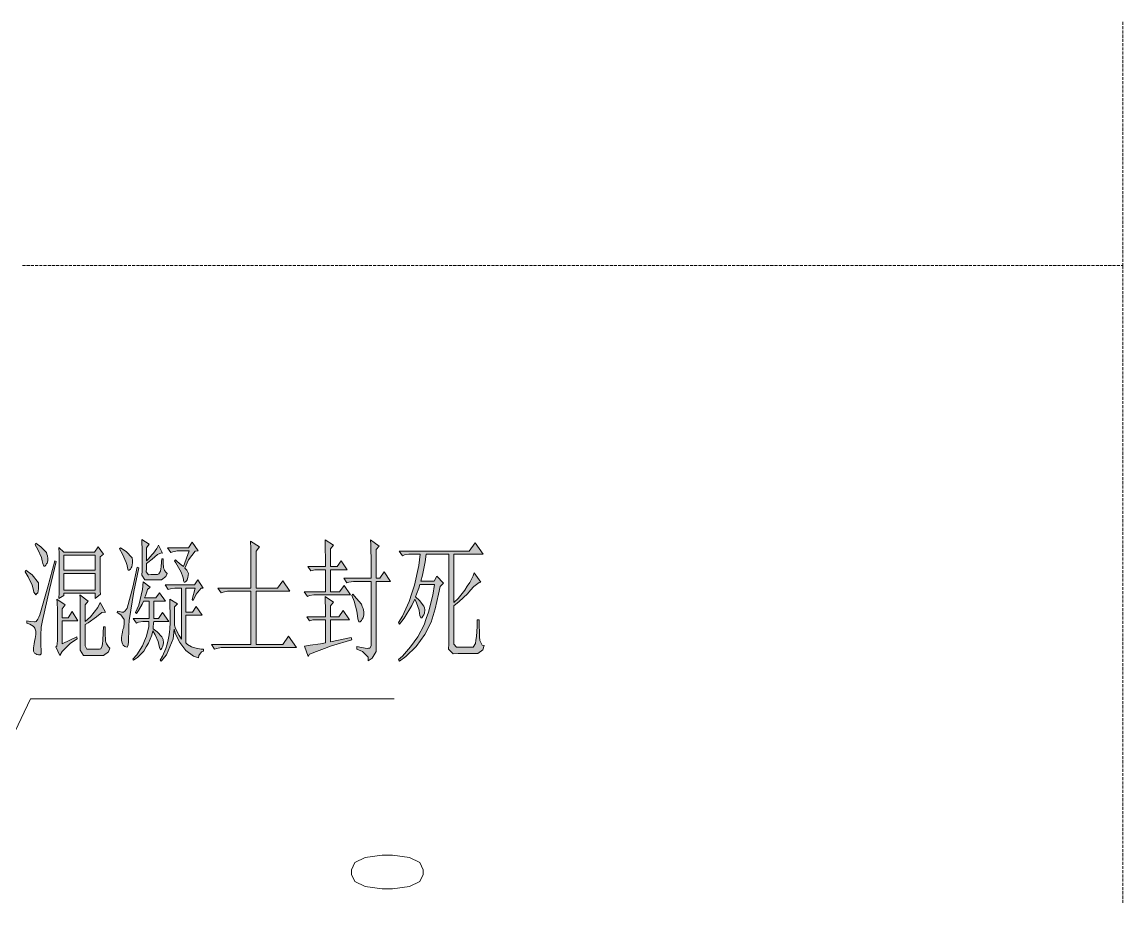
# Model space of a CAD drawing. Header units: millimetres. Extents: x -4415 to 173792, y -78716 to 47289.
# Drawn here: x 22054 to 32086, y -42468 to -34445 of the extents above; entities that cross this region are included whole.
import ezdxf

# ---------------------------------------------------------------- set-up
doc = ezdxf.new("R2010")
doc.units = ezdxf.units.MM

msp = doc.modelspace()

# ---------------------------------------------------------------- hatches: boundary and pattern name
h = msp.add_hatch(color=0)
h.dxf.hatch_style = 2
h.paths.add_polyline_path([(22180, -39191), (22226, -39225), (22276, -39275), (22281, -39291), (22285, -39308), (22289, -39332), (22289, -39339), (22289, -39351), (22284, -39373), (22277, -39381), (22272, -39391), (22262, -39401), (22259, -39401), (22254, -39401), (22244, -39377), (22239, -39353), (22231, -39322), (22198, -39248), (22173, -39206)])
h = msp.add_hatch(color=0)
h.dxf.hatch_style = 2
h.paths.add_polyline_path([(23148, -39444), (23148, -39301), (23148, -39250), (23146, -39179), (23145, -39158), (23214, -39201), (23188, -39234), (23188, -39353), (23199, -39341), (23224, -39314), (23237, -39299), (23251, -39283), (23281, -39239), (23297, -39211), (23334, -39281), (23324, -39279), (23289, -39295), (23264, -39315), (23239, -39336), (23200, -39367), (23188, -39377), (23188, -39424), (23185, -39452), (23206, -39479), (23227, -39477), (23287, -39477), (23300, -39471), (23316, -39447), (23319, -39426), (23322, -39406), (23325, -39360), (23327, -39334), (23340, -39334), (23340, -39369), (23344, -39417), (23348, -39429), (23351, -39440), (23366, -39460), (23378, -39467), (23364, -39495), (23324, -39524), (23297, -39524), (23204, -39524), (23174, -39524), (23146, -39483)])
h = msp.add_hatch(color=0)
h.dxf.hatch_style = 2
h.paths.add_polyline_path([(23537, -39420), (23555, -39436), (23571, -39469), (23569, -39487), (23565, -39503), (23558, -39526), (23552, -39534), (23546, -39540), (23539, -39548), (23532, -39548), (23525, -39534), (23524, -39520), (23518, -39498), (23503, -39455), (23491, -39434), (23481, -39412), (23457, -39372), (23444, -39353), (23451, -39344), (23469, -39358), (23505, -39389), (23524, -39405), (23576, -39262), (23490, -39262), (23469, -39262), (23429, -39270), (23411, -39277), (23381, -39234), (23570, -39234), (23603, -39182), (23660, -39262), (23633, -39265), (23572, -39344)])
h = msp.add_hatch(color=0)
h.dxf.hatch_style = 2
h.paths.add_polyline_path([(24139, -39392), (24139, -39349), (24138, -39240), (24136, -39173), (24219, -39226), (24189, -39263), (24189, -39600), (24382, -39600), (24429, -39534), (24495, -39629), (24189, -39629), (24189, -40113), (24429, -40113), (24482, -40038), (24555, -40142), (23890, -40142), (23868, -40142), (23828, -40150), (23809, -40156), (23780, -40113), (24139, -40113), (24139, -39629), (23950, -39629), (23927, -39629), (23888, -39637), (23869, -39643), (23839, -39600), (24139, -39600)])
h = msp.add_hatch(color=0)
h.dxf.hatch_style = 2
h.paths.add_polyline_path([(24818, -39405), (24818, -39346), (24816, -39225), (24815, -39162), (24891, -39211), (24864, -39244), (24864, -39405), (24925, -39405), (24961, -39352), (25018, -39434), (24864, -39434), (24864, -39634), (24947, -39634), (24988, -39577), (25047, -39661), (24735, -39661), (24713, -39661), (24673, -39669), (24655, -39677), (24625, -39634), (24818, -39634), (24818, -39434), (24722, -39434), (24685, -39442), (24658, -39405)])
h = msp.add_hatch(color=0)
h.dxf.hatch_style = 2
h.paths.add_polyline_path([(25104, -40133), (25146, -40142), (25199, -40151), (25210, -40149), (25222, -40148), (25234, -40125), (25234, -40104), (25234, -39539), (25094, -39539), (25073, -39539), (25033, -39546), (25014, -39553), (24985, -39510), (25234, -39510), (25234, -39381), (25233, -39208), (25230, -39162), (25307, -39220), (25280, -39248), (25280, -39510), (25313, -39510), (25354, -39453), (25413, -39539), (25280, -39539), (25280, -40137), (25280, -40178), (25243, -40240), (25207, -40262), (25207, -40230), (25155, -40178), (25104, -40156)])
h = msp.add_hatch(color=0)
h.dxf.hatch_style = 2
h.paths.add_polyline_path([(25490, -39263), (26129, -39263), (26182, -39187), (26256, -39291), (25989, -39291), (25989, -39733), (26027, -39694), (26088, -39619), (26111, -39584), (26133, -39550), (26165, -39489), (26175, -39463), (26235, -39548), (26219, -39551), (26172, -39586), (26142, -39620), (26112, -39653), (26036, -39724), (25989, -39762), (25989, -40080), (25989, -40111), (26014, -40140), (26039, -40138), (26148, -40138), (26165, -40138), (26186, -40106), (26190, -40074), (26194, -40042), (26200, -39950), (26202, -39890), (26219, -39890), (26219, -39933), (26221, -40010), (26223, -40045), (26226, -40079), (26247, -40119), (26265, -40123), (26254, -40162), (26207, -40197), (26172, -40195), (26029, -40195), (25984, -40199), (25941, -40156), (25942, -40109), (25942, -39291), (25736, -39291), (25726, -39360), (25702, -39483), (25687, -39538), (25809, -39538), (25833, -39491), (25893, -39557), (25863, -39586), (25849, -39657), (25818, -39789), (25799, -39849), (25781, -39911), (25723, -40024), (25685, -40078), (25646, -40132), (25550, -40225), (25493, -40266), (25484, -40252), (25521, -40219), (25594, -40137), (25628, -40090), (25662, -40043), (25717, -39936), (25738, -39878), (25759, -39820), (25796, -39665), (25812, -39567), (25679, -39567), (25670, -39600), (25649, -39657), (25639, -39681), (25675, -39714), (25715, -39765), (25720, -39781), (25724, -39798), (25722, -39828), (25715, -39843), (25707, -39857), (25696, -39871), (25693, -39871), (25688, -39871), (25679, -39851), (25676, -39833), (25672, -39802), (25649, -39736), (25633, -39700), (25606, -39759), (25536, -39873), (25493, -39928), (25484, -39914), (25520, -39855), (25582, -39722), (25606, -39648), (25631, -39575), (25670, -39396), (25682, -39291), (25600, -39291), (25578, -39291), (25539, -39299), (25520, -39306)])
h = msp.add_hatch(color=0)
h.paths.add_polyline_path([(22389, -39696), (22391, -39641), (22392, -39525), (22392, -39465), (22392, -39404), (22391, -39287), (22389, -39230), (22435, -39272), (22715, -39272), (22749, -39225), (22795, -39291), (22765, -39315), (22765, -39458), (22767, -39629), (22768, -39657), (22722, -39696), (22722, -39648), (22435, -39648), (22435, -39667)])
h.paths.add_polyline_path([(22435, -39467), (22435, -39620), (22722, -39620), (22722, -39467)])
h.paths.add_polyline_path([(22435, -39301), (22435, -39438), (22722, -39438), (22722, -39301)])
h = msp.add_hatch(color=0)
h.dxf.hatch_style = 2
h.paths.add_polyline_path([(22941, -39244), (22951, -39234), (23004, -39268), (23059, -39324), (23060, -39348), (23060, -39372), (23055, -39406), (23048, -39417), (23041, -39427), (23031, -39438), (23028, -39438), (23022, -39438), (23015, -39417), (23012, -39395), (23004, -39367), (22970, -39291)])
h = msp.add_hatch(color=0)
h.dxf.hatch_style = 2
h.paths.add_polyline_path([(22365, -39358), (22305, -39612), (22240, -39897), (22234, -39926), (22228, -39956), (22224, -40029), (22225, -40070), (22225, -40113), (22228, -40174), (22229, -40190), (22229, -40199), (22220, -40209), (22213, -40209), (22205, -40209), (22189, -40204), (22180, -40199), (22169, -40194), (22159, -40174), (22159, -40156), (22159, -40145), (22165, -40109), (22169, -40086), (22174, -40061), (22180, -40023), (22180, -40009), (22180, -39992), (22172, -39966), (22165, -39957), (22157, -39947), (22125, -39929), (22099, -39919), (22099, -39900), (22129, -39904), (22167, -39908), (22174, -39907), (22182, -39905), (22199, -39885), (22208, -39864), (22217, -39844), (22289, -39588), (22352, -39353)])
h = msp.add_hatch(color=0)
h.dxf.hatch_style = 2
h.paths.add_polyline_path([(22925, -39810), (22941, -39814), (22964, -39819), (22971, -39819), (22978, -39819), (22993, -39807), (23003, -39795), (23012, -39783), (23063, -39591), (23104, -39410), (23118, -39415), (23074, -39631), (23030, -39897), (23028, -39945), (23027, -39993), (23024, -40066), (23024, -40090), (23022, -40116), (23012, -40138), (23001, -40135), (22991, -40132), (22976, -40119), (22971, -40109), (22966, -40099), (22961, -40078), (22961, -40066), (22961, -40054), (22963, -40030), (22966, -40016), (22969, -40003), (22974, -39978), (22978, -39966), (22982, -39955), (22985, -39923), (22985, -39904), (22985, -39886), (22953, -39845), (22921, -39824)])
h = msp.add_hatch(color=0)
h.dxf.hatch_style = 2
h.paths.add_polyline_path([(22089, -39438), (22147, -39481), (22205, -39552), (22205, -39579), (22205, -39607), (22197, -39643), (22187, -39653), (22179, -39663), (22162, -39639), (22156, -39606), (22147, -39575), (22111, -39498), (22083, -39453)])
h = msp.add_hatch(color=0)
h.dxf.hatch_style = 2
h.paths.add_polyline_path([(23314, -40256), (23334, -40221), (23364, -40152), (23373, -40119), (23384, -40086), (23396, -40025), (23399, -40000), (23401, -39974), (23403, -39912), (23403, -39876), (23403, -39841), (23402, -39753), (23400, -39700), (23470, -39743), (23444, -39771), (23444, -39937), (23454, -39969), (23485, -40033), (23506, -40066), (23506, -39600), (23467, -39600), (23445, -39600), (23406, -39608), (23387, -39614), (23357, -39571), (23627, -39571), (23657, -39524), (23706, -39600), (23687, -39600), (23640, -39657), (23614, -39714), (23603, -39704), (23633, -39600), (23547, -39600), (23547, -39819), (23606, -39819), (23640, -39767), (23696, -39847), (23547, -39847), (23547, -40099), (23562, -40113), (23598, -40135), (23618, -40142), (23640, -40149), (23685, -40156), (23709, -40156), (23709, -40176), (23690, -40182), (23666, -40213), (23663, -40237), (23618, -40221), (23546, -40168), (23518, -40133), (23491, -40097), (23452, -40019), (23440, -39976), (23432, -40064), (23372, -40209), (23321, -40266)])
h = msp.add_hatch(color=0)
h.dxf.hatch_style = 2
h.paths.add_polyline_path([(23334, -39824), (23391, -39904), (23254, -39904), (23252, -39921), (23249, -39955), (23248, -39971), (23284, -40000), (23327, -40043), (23334, -40057), (23340, -40070), (23344, -40099), (23340, -40113), (23337, -40128), (23328, -40149), (23322, -40156), (23316, -40164), (23306, -40142), (23300, -40113), (23294, -40088), (23266, -40025), (23245, -39990), (23236, -40029), (23206, -40102), (23184, -40137), (23163, -40174), (23106, -40233), (23071, -40256), (23064, -40247), (23100, -40209), (23152, -40126), (23170, -40082), (23189, -40038), (23209, -39949), (23211, -39904), (23178, -39904), (23155, -39904), (23116, -39912), (23097, -39919), (23067, -39876), (23214, -39876), (23214, -39719), (23161, -39719), (23148, -39747), (23116, -39804), (23097, -39833), (23088, -39824), (23118, -39755), (23152, -39614), (23158, -39543), (23221, -39591), (23197, -39614), (23191, -39634), (23178, -39671), (23170, -39690), (23273, -39690), (23307, -39643), (23360, -39719), (23254, -39719), (23254, -39876), (23297, -39876)])
h = msp.add_hatch(color=0)
h.dxf.hatch_style = 2
h.paths.add_polyline_path([(22376, -40047), (22376, -39847), (22376, -39802), (22374, -39729), (22372, -39700), (22446, -39753), (22419, -39790), (22419, -39872), (22476, -39872), (22512, -39814), (22562, -39900), (22419, -39900), (22419, -40109), (22552, -40043), (22555, -40062), (22497, -40102), (22419, -40178), (22399, -40213), (22362, -40137), (22371, -40128), (22377, -40082)])
h = msp.add_hatch(color=0)
h.dxf.hatch_style = 2
h.paths.add_polyline_path([(22585, -39796), (22585, -39755), (22583, -39688), (22582, -39663), (22658, -39719), (22628, -39753), (22628, -39904), (22679, -39862), (22746, -39776), (22765, -39733), (22815, -39819), (22782, -39824), (22734, -39862), (22656, -39916), (22628, -39933), (22628, -40099), (22628, -40127), (22646, -40156), (22662, -40156), (22761, -40156), (22771, -40154), (22784, -40127), (22786, -40104), (22789, -40080), (22794, -40004), (22795, -39952), (22812, -39952), (22812, -40009), (22815, -40080), (22819, -40094), (22824, -40109), (22842, -40135), (22855, -40147), (22842, -40182), (22797, -40215), (22765, -40213), (22646, -40213), (22615, -40213), (22585, -40166), (22585, -40119)])
h = msp.add_hatch(color=0)
h.dxf.hatch_style = 2
h.paths.add_polyline_path([(24864, -40090), (25054, -40052), (25058, -40072), (24873, -40126), (24674, -40201), (24662, -40223), (24628, -40128), (24680, -40121), (24774, -40107), (24818, -40099), (24818, -39890), (24704, -39890), (24674, -39900), (24649, -39862), (24818, -39862), (24818, -39796), (24816, -39702), (24815, -39677), (24891, -39729), (24864, -39762), (24864, -39862), (24941, -39862), (24980, -39805), (25037, -39890), (24864, -39890)])
h = msp.add_hatch(color=0)
h.dxf.hatch_style = 2
h.paths.add_polyline_path([(25058, -39667), (25067, -39657), (25103, -39694), (25146, -39747), (25154, -39767), (25162, -39786), (25170, -39817), (25170, -39829), (25170, -39843), (25162, -39870), (25154, -39884), (25146, -39897), (25134, -39909), (25131, -39909), (25124, -39909), (25113, -39880), (25110, -39853), (25106, -39812), (25079, -39719)])

# ---------------------------------------------------------------- linework, layer by layer
at = {"color": 0, "lineweight": 0}
for points in [[(32086, -34445), (32086, -34472)], [(32086, -34483), (32086, -34511)], [(32086, -34522), (32086, -34549)], [(32086, -34560), (32086, -34588)], [(32086, -34599), (32086, -34627)], [(32086, -34638), (32086, -34665)], [(32086, -34676), (32086, -34703)], [(32086, -34715), (32086, -34742)], [(32086, -34752), (32086, -34780)], [(32086, -34791), (32086, -34819)], [(32086, -34830), (32086, -34858)], [(32086, -34868), (32086, -34896)], [(32086, -34907), (32086, -34935)], [(32086, -34946), (32086, -34972)], [(32086, -34984), (32086, -35011)], [(32086, -35023), (32086, -35050)], [(32086, -35060), (32086, -35088)], [(32086, -35099), (32086, -35127)], [(32086, -35138), (32086, -35166)], [(32086, -35176), (32086, -35204)], [(32086, -35215), (32086, -35243)], [(32086, -35254), (32086, -35281)], [(32086, -35292), (32086, -35319)], [(32086, -35330), (32086, -35358)], [(32086, -35369), (32086, -35396)], [(32086, -35407), (32086, -35435)], [(32086, -35446), (32086, -35474)], [(32086, -35485), (32086, -35512)], [(32086, -35523), (32086, -35550)], [(32086, -35562), (32086, -35589)], [(32086, -35600), (32086, -35627)], [(32086, -35638), (32086, -35666)], [(32086, -35677), (32086, -35705)], [(32086, -35715), (32086, -35743)], [(32086, -35754), (32086, -35782)], [(32086, -35793), (32086, -35819)], [(32086, -35831), (32086, -35858)], [(32086, -35870), (32086, -35897)], [(32086, -35907), (32086, -35935)], [(32086, -35946), (32086, -35974)], [(32086, -35985), (32086, -36013)], [(32086, -36023), (32086, -36051)], [(32086, -36062), (32086, -36090)], [(32086, -36101), (32086, -36128)], [(32086, -36139), (32086, -36166)], [(32086, -36178), (32086, -36205)], [(32086, -36216), (32086, -36243)], [(32086, -36254), (32086, -36282)], [(32086, -36293), (32086, -36321)], [(32086, -36331), (32086, -36359)], [(32086, -36370), (32086, -36397)], [(32086, -36409), (32086, -36436)], [(32086, -36447), (32086, -36474)], [(32086, -36485), (32086, -36513)], [(32086, -36524), (32086, -36552)], [(32086, -36562), (32086, -36590)], [(32086, -36601), (32086, -36629)], [(22085, -36664), (22057, -36664)], [(22057, -36664), (22085, -36664)], [(22124, -36664), (22096, -36664)], [(22096, -36664), (22124, -36664)], [(22161, -36664), (22135, -36664)], [(22135, -36664), (22161, -36664)], [(22200, -36664), (22173, -36664)], [(22173, -36664), (22200, -36664)], [(22239, -36664), (22212, -36664)], [(22212, -36664), (22239, -36664)], [(22277, -36664), (22249, -36664)], [(22249, -36664), (22277, -36664)], [(22316, -36664), (22288, -36664)], [(22288, -36664), (22316, -36664)], [(22355, -36664), (22327, -36664)], [(22327, -36664), (22355, -36664)], [(22393, -36664), (22365, -36664)], [(22365, -36664), (22393, -36664)], [(22431, -36664), (22404, -36664)], [(22404, -36664), (22431, -36664)], [(22469, -36664), (22443, -36664)], [(22443, -36664), (22469, -36664)], [(22508, -36664), (22481, -36664)], [(22481, -36664), (22508, -36664)], [(22547, -36664), (22519, -36664)], [(22519, -36664), (22547, -36664)], [(22585, -36664), (22557, -36664)], [(22557, -36664), (22585, -36664)], [(22624, -36664), (22596, -36664)], [(22596, -36664), (22624, -36664)], [(22663, -36664), (22635, -36664)], [(22635, -36664), (22663, -36664)], [(22701, -36664), (22673, -36664)], [(22673, -36664), (22701, -36664)], [(22739, -36664), (22712, -36664)], [(22712, -36664), (22739, -36664)], [(22778, -36664), (22751, -36664)], [(22751, -36664), (22778, -36664)], [(22816, -36664), (22788, -36664)], [(22788, -36664), (22816, -36664)], [(22855, -36664), (22827, -36664)], [(22827, -36664), (22855, -36664)], [(22893, -36664), (22866, -36664)], [(22866, -36664), (22893, -36664)], [(22932, -36664), (22904, -36664)], [(22904, -36664), (22932, -36664)], [(22971, -36664), (22943, -36664)], [(22943, -36664), (22971, -36664)], [(23008, -36664), (22982, -36664)], [(22982, -36664), (23008, -36664)], [(23047, -36664), (23020, -36664)], [(23020, -36664), (23047, -36664)], [(23086, -36664), (23059, -36664)], [(23059, -36664), (23086, -36664)], [(23124, -36664), (23096, -36664)], [(23096, -36664), (23124, -36664)], [(23163, -36664), (23135, -36664)], [(23135, -36664), (23163, -36664)], [(23202, -36664), (23174, -36664)], [(23174, -36664), (23202, -36664)], [(23240, -36664), (23212, -36664)], [(23212, -36664), (23240, -36664)], [(23279, -36664), (23251, -36664)], [(23251, -36664), (23279, -36664)], [(23316, -36664), (23290, -36664)], [(23290, -36664), (23316, -36664)], [(23355, -36664), (23328, -36664)], [(23328, -36664), (23355, -36664)], [(23394, -36664), (23366, -36664)], [(23366, -36664), (23394, -36664)], [(23432, -36664), (23404, -36664)], [(23404, -36664), (23432, -36664)], [(23471, -36664), (23443, -36664)], [(23443, -36664), (23471, -36664)], [(23510, -36664), (23482, -36664)], [(23482, -36664), (23510, -36664)], [(23548, -36664), (23520, -36664)], [(23520, -36664), (23548, -36664)], [(23586, -36664), (23559, -36664)], [(23559, -36664), (23586, -36664)], [(23625, -36664), (23598, -36664)], [(23598, -36664), (23625, -36664)], [(23663, -36664), (23636, -36664)], [(23636, -36664), (23663, -36664)], [(23702, -36664), (23674, -36664)], [(23674, -36664), (23702, -36664)], [(23740, -36664), (23713, -36664)], [(23713, -36664), (23740, -36664)], [(23779, -36664), (23751, -36664)], [(23751, -36664), (23779, -36664)], [(23818, -36664), (23790, -36664)], [(23790, -36664), (23818, -36664)], [(23855, -36664), (23828, -36664)], [(23828, -36664), (23855, -36664)], [(23894, -36664), (23867, -36664)], [(23867, -36664), (23894, -36664)], [(23933, -36664), (23906, -36664)], [(23906, -36664), (23933, -36664)], [(23971, -36664), (23943, -36664)], [(23943, -36664), (23971, -36664)], [(24010, -36664), (23982, -36664)], [(23982, -36664), (24010, -36664)], [(24049, -36664), (24021, -36664)], [(24021, -36664), (24049, -36664)], [(24087, -36664), (24059, -36664)], [(24059, -36664), (24087, -36664)], [(24126, -36664), (24098, -36664)], [(24098, -36664), (24126, -36664)], [(24163, -36664), (24137, -36664)], [(24137, -36664), (24163, -36664)], [(24202, -36664), (24175, -36664)], [(24175, -36664), (24202, -36664)], [(24241, -36664), (24214, -36664)], [(24214, -36664), (24241, -36664)], [(24279, -36664), (24251, -36664)], [(24251, -36664), (24279, -36664)], [(24318, -36664), (24290, -36664)], [(24290, -36664), (24318, -36664)], [(24357, -36664), (24329, -36664)], [(24329, -36664), (24357, -36664)], [(24395, -36664), (24367, -36664)], [(24367, -36664), (24395, -36664)], [(24433, -36664), (24406, -36664)], [(24406, -36664), (24433, -36664)], [(24472, -36664), (24445, -36664)], [(24445, -36664), (24472, -36664)], [(24510, -36664), (24483, -36664)], [(24483, -36664), (24510, -36664)], [(24549, -36664), (24521, -36664)], [(24521, -36664), (24549, -36664)], [(24587, -36664), (24560, -36664)], [(24560, -36664), (24587, -36664)], [(24626, -36664), (24598, -36664)], [(24598, -36664), (24626, -36664)], [(24665, -36664), (24637, -36664)], [(24637, -36664), (24665, -36664)], [(24703, -36664), (24675, -36664)], [(24675, -36664), (24703, -36664)], [(24741, -36664), (24714, -36664)], [(24714, -36664), (24741, -36664)], [(24780, -36664), (24753, -36664)], [(24753, -36664), (24780, -36664)], [(24818, -36664), (24791, -36664)], [(24791, -36664), (24818, -36664)], [(24857, -36664), (24829, -36664)], [(24829, -36664), (24857, -36664)], [(24896, -36664), (24868, -36664)], [(24868, -36664), (24896, -36664)], [(24934, -36664), (24906, -36664)], [(24906, -36664), (24934, -36664)], [(24973, -36664), (24945, -36664)], [(24945, -36664), (24973, -36664)], [(25010, -36664), (24984, -36664)], [(24984, -36664), (25010, -36664)], [(25049, -36664), (25022, -36664)], [(25022, -36664), (25049, -36664)], [(25088, -36664), (25061, -36664)], [(25061, -36664), (25088, -36664)], [(25126, -36664), (25098, -36664)], [(25098, -36664), (25126, -36664)], [(25165, -36664), (25137, -36664)], [(25137, -36664), (25165, -36664)], [(25204, -36664), (25176, -36664)], [(25176, -36664), (25204, -36664)], [(25242, -36664), (25214, -36664)], [(25214, -36664), (25242, -36664)], [(25281, -36664), (25253, -36664)], [(25253, -36664), (25281, -36664)], [(25319, -36664), (25292, -36664)], [(25292, -36664), (25319, -36664)], [(25357, -36664), (25330, -36664)], [(25330, -36664), (25357, -36664)], [(25396, -36664), (25368, -36664)], [(25368, -36664), (25396, -36664)], [(25434, -36664), (25407, -36664)], [(25407, -36664), (25434, -36664)], [(25473, -36664), (25445, -36664)], [(25445, -36664), (25473, -36664)], [(25512, -36664), (25484, -36664)], [(25484, -36664), (25512, -36664)], [(25550, -36664), (25522, -36664)], [(25522, -36664), (25550, -36664)], [(25588, -36664), (25561, -36664)], [(25561, -36664), (25588, -36664)], [(25627, -36664), (25600, -36664)], [(25600, -36664), (25627, -36664)], [(25665, -36664), (25638, -36664)], [(25638, -36664), (25665, -36664)], [(25704, -36664), (25676, -36664)], [(25676, -36664), (25704, -36664)], [(25743, -36664), (25715, -36664)], [(25715, -36664), (25743, -36664)], [(25781, -36664), (25753, -36664)], [(25753, -36664), (25781, -36664)], [(25820, -36664), (25792, -36664)], [(25792, -36664), (25820, -36664)], [(25857, -36664), (25831, -36664)], [(25831, -36664), (25857, -36664)], [(25896, -36664), (25869, -36664)], [(25869, -36664), (25896, -36664)], [(25935, -36664), (25908, -36664)], [(25908, -36664), (25935, -36664)], [(25973, -36664), (25945, -36664)], [(25945, -36664), (25973, -36664)], [(26012, -36664), (25984, -36664)], [(25984, -36664), (26012, -36664)], [(26051, -36664), (26023, -36664)], [(26023, -36664), (26051, -36664)], [(26089, -36664), (26061, -36664)], [(26061, -36664), (26089, -36664)], [(26128, -36664), (26100, -36664)], [(26100, -36664), (26128, -36664)], [(26165, -36664), (26139, -36664)], [(26139, -36664), (26165, -36664)], [(26204, -36664), (26177, -36664)], [(26177, -36664), (26204, -36664)], [(26243, -36664), (26216, -36664)], [(26216, -36664), (26243, -36664)], [(26281, -36664), (26254, -36664)], [(26254, -36664), (26281, -36664)], [(26320, -36664), (26292, -36664)], [(26292, -36664), (26320, -36664)], [(26359, -36664), (26331, -36664)], [(26331, -36664), (26359, -36664)], [(26397, -36664), (26369, -36664)], [(26369, -36664), (26397, -36664)], [(26435, -36664), (26408, -36664)], [(26408, -36664), (26435, -36664)], [(26474, -36664), (26447, -36664)], [(26447, -36664), (26474, -36664)], [(26512, -36664), (26485, -36664)], [(26485, -36664), (26512, -36664)], [(26551, -36664), (26523, -36664)], [(26523, -36664), (26551, -36664)], [(26590, -36664), (26562, -36664)], [(26562, -36664), (26590, -36664)], [(26628, -36664), (26600, -36664)], [(26600, -36664), (26628, -36664)], [(26667, -36664), (26639, -36664)], [(26639, -36664), (26667, -36664)], [(26705, -36664), (26678, -36664)], [(26678, -36664), (26705, -36664)], [(26743, -36664), (26716, -36664)], [(26716, -36664), (26743, -36664)], [(26782, -36664), (26755, -36664)], [(26755, -36664), (26782, -36664)], [(26820, -36664), (26793, -36664)], [(26793, -36664), (26820, -36664)], [(26859, -36664), (26831, -36664)], [(26831, -36664), (26859, -36664)], [(26898, -36664), (26870, -36664)], [(26870, -36664), (26898, -36664)], [(26936, -36664), (26908, -36664)], [(26908, -36664), (26936, -36664)], [(26975, -36664), (26947, -36664)], [(26947, -36664), (26975, -36664)], [(27012, -36664), (26986, -36664)], [(26986, -36664), (27012, -36664)], [(27051, -36664), (27024, -36664)], [(27024, -36664), (27051, -36664)], [(27090, -36664), (27063, -36664)], [(27063, -36664), (27090, -36664)], [(27128, -36664), (27101, -36664)], [(27101, -36664), (27128, -36664)], [(27167, -36664), (27139, -36664)], [(27139, -36664), (27167, -36664)], [(27206, -36664), (27178, -36664)], [(27178, -36664), (27206, -36664)], [(27244, -36664), (27216, -36664)], [(27216, -36664), (27244, -36664)], [(27283, -36664), (27255, -36664)], [(27255, -36664), (27283, -36664)], [(27321, -36664), (27294, -36664)], [(27294, -36664), (27321, -36664)], [(27359, -36664), (27332, -36664)], [(27332, -36664), (27359, -36664)], [(27398, -36664), (27370, -36664)], [(27370, -36664), (27398, -36664)], [(27437, -36664), (27409, -36664)], [(27409, -36664), (27437, -36664)], [(27475, -36664), (27447, -36664)], [(27447, -36664), (27475, -36664)], [(27514, -36664), (27486, -36664)], [(27486, -36664), (27514, -36664)], [(27552, -36664), (27525, -36664)], [(27525, -36664), (27552, -36664)], [(27590, -36664), (27563, -36664)], [(27563, -36664), (27590, -36664)], [(27629, -36664), (27602, -36664)], [(27602, -36664), (27629, -36664)], [(27667, -36664), (27640, -36664)], [(27640, -36664), (27667, -36664)], [(27706, -36664), (27678, -36664)], [(27678, -36664), (27706, -36664)], [(27745, -36664), (27717, -36664)], [(27717, -36664), (27745, -36664)], [(27783, -36664), (27755, -36664)], [(27755, -36664), (27783, -36664)], [(27822, -36664), (27794, -36664)], [(27794, -36664), (27822, -36664)], [(27859, -36664), (27833, -36664)], [(27833, -36664), (27859, -36664)], [(27898, -36664), (27871, -36664)], [(27871, -36664), (27898, -36664)], [(27937, -36664), (27910, -36664)], [(27910, -36664), (27937, -36664)], [(27975, -36664), (27948, -36664)], [(27948, -36664), (27975, -36664)], [(28014, -36664), (27986, -36664)], [(27986, -36664), (28014, -36664)], [(28053, -36664), (28025, -36664)], [(28025, -36664), (28053, -36664)], [(28091, -36664), (28063, -36664)], [(28063, -36664), (28091, -36664)], [(28130, -36664), (28102, -36664)], [(28102, -36664), (28130, -36664)], [(28168, -36664), (28141, -36664)], [(28141, -36664), (28168, -36664)], [(28206, -36664), (28179, -36664)], [(28179, -36664), (28206, -36664)], [(28245, -36664), (28218, -36664)], [(28218, -36664), (28245, -36664)], [(28284, -36664), (28256, -36664)], [(28256, -36664), (28284, -36664)], [(28322, -36664), (28294, -36664)], [(28294, -36664), (28322, -36664)], [(28361, -36664), (28333, -36664)], [(28333, -36664), (28361, -36664)], [(28399, -36664), (28372, -36664)], [(28372, -36664), (28399, -36664)], [(28437, -36664), (28410, -36664)], [(28410, -36664), (28437, -36664)], [(28476, -36664), (28449, -36664)], [(28449, -36664), (28476, -36664)], [(28514, -36664), (28487, -36664)], [(28487, -36664), (28514, -36664)], [(28553, -36664), (28525, -36664)], [(28525, -36664), (28553, -36664)], [(28592, -36664), (28564, -36664)], [(28564, -36664), (28592, -36664)], [(28630, -36664), (28602, -36664)], [(28602, -36664), (28630, -36664)], [(28669, -36664), (28641, -36664)], [(28641, -36664), (28669, -36664)], [(28708, -36664), (28680, -36664)], [(28680, -36664), (28708, -36664)], [(28745, -36664), (28718, -36664)], [(28718, -36664), (28745, -36664)], [(28784, -36664), (28757, -36664)], [(28757, -36664), (28784, -36664)], [(28822, -36664), (28796, -36664)], [(28796, -36664), (28822, -36664)], [(28861, -36664), (28833, -36664)], [(28833, -36664), (28861, -36664)], [(28900, -36664), (28872, -36664)], [(28872, -36664), (28900, -36664)], [(28938, -36664), (28910, -36664)], [(28910, -36664), (28938, -36664)], [(28977, -36664), (28949, -36664)], [(28949, -36664), (28977, -36664)], [(29015, -36664), (28988, -36664)], [(28988, -36664), (29015, -36664)], [(29053, -36664), (29026, -36664)], [(29026, -36664), (29053, -36664)], [(29092, -36664), (29065, -36664)], [(29065, -36664), (29092, -36664)], [(29130, -36664), (29103, -36664)], [(29103, -36664), (29130, -36664)], [(29169, -36664), (29141, -36664)], [(29141, -36664), (29169, -36664)], [(29208, -36664), (29180, -36664)], [(29180, -36664), (29208, -36664)], [(29246, -36664), (29219, -36664)], [(29219, -36664), (29246, -36664)], [(29285, -36664), (29257, -36664)], [(29257, -36664), (29285, -36664)], [(29323, -36664), (29296, -36664)], [(29296, -36664), (29323, -36664)], [(29361, -36664), (29334, -36664)], [(29334, -36664), (29361, -36664)], [(29400, -36664), (29373, -36664)], [(29373, -36664), (29400, -36664)], [(29439, -36664), (29411, -36664)], [(29411, -36664), (29439, -36664)], [(29477, -36664), (29449, -36664)], [(29449, -36664), (29477, -36664)], [(29516, -36664), (29488, -36664)], [(29488, -36664), (29516, -36664)], [(29555, -36664), (29527, -36664)], [(29527, -36664), (29555, -36664)], [(29592, -36664), (29565, -36664)], [(29565, -36664), (29592, -36664)], [(29631, -36664), (29604, -36664)], [(29604, -36664), (29631, -36664)], [(29669, -36664), (29643, -36664)], [(29643, -36664), (29669, -36664)], [(29708, -36664), (29680, -36664)], [(29680, -36664), (29708, -36664)], [(29747, -36664), (29719, -36664)], [(29719, -36664), (29747, -36664)], [(29785, -36664), (29757, -36664)], [(29757, -36664), (29785, -36664)], [(29824, -36664), (29796, -36664)], [(29796, -36664), (29824, -36664)], [(29863, -36664), (29835, -36664)], [(29835, -36664), (29863, -36664)], [(29900, -36664), (29873, -36664)], [(29873, -36664), (29900, -36664)], [(29939, -36664), (29912, -36664)], [(29912, -36664), (29939, -36664)], [(29977, -36664), (29950, -36664)], [(29950, -36664), (29977, -36664)], [(30016, -36664), (29988, -36664)], [(29988, -36664), (30016, -36664)], [(30055, -36664), (30027, -36664)], [(30027, -36664), (30055, -36664)], [(30093, -36664), (30066, -36664)], [(30066, -36664), (30093, -36664)], [(30132, -36664), (30104, -36664)], [(30104, -36664), (30132, -36664)], [(30170, -36664), (30143, -36664)], [(30143, -36664), (30170, -36664)], [(30208, -36664), (30181, -36664)], [(30181, -36664), (30208, -36664)], [(30247, -36664), (30220, -36664)], [(30220, -36664), (30247, -36664)], [(30286, -36664), (30258, -36664)], [(30258, -36664), (30286, -36664)], [(30324, -36664), (30296, -36664)], [(30296, -36664), (30324, -36664)], [(30363, -36664), (30335, -36664)], [(30335, -36664), (30363, -36664)], [(30402, -36664), (30374, -36664)], [(30374, -36664), (30402, -36664)], [(30439, -36664), (30412, -36664)], [(30412, -36664), (30439, -36664)], [(30478, -36664), (30451, -36664)], [(30451, -36664), (30478, -36664)], [(30516, -36664), (30490, -36664)], [(30490, -36664), (30516, -36664)], [(30555, -36664), (30527, -36664)], [(30527, -36664), (30555, -36664)], [(30594, -36664), (30566, -36664)], [(30566, -36664), (30594, -36664)], [(30632, -36664), (30604, -36664)], [(30604, -36664), (30632, -36664)], [(30671, -36664), (30643, -36664)], [(30643, -36664), (30671, -36664)], [(30710, -36664), (30682, -36664)], [(30682, -36664), (30710, -36664)], [(30747, -36664), (30720, -36664)], [(30720, -36664), (30747, -36664)], [(30786, -36664), (30759, -36664)], [(30759, -36664), (30786, -36664)], [(30824, -36664), (30798, -36664)], [(30798, -36664), (30824, -36664)], [(30863, -36664), (30835, -36664)], [(30835, -36664), (30863, -36664)], [(30902, -36664), (30874, -36664)], [(30874, -36664), (30902, -36664)], [(30940, -36664), (30912, -36664)], [(30912, -36664), (30940, -36664)], [(30979, -36664), (30951, -36664)], [(30951, -36664), (30979, -36664)], [(31017, -36664), (30990, -36664)], [(30990, -36664), (31017, -36664)], [(31055, -36664), (31028, -36664)], [(31028, -36664), (31055, -36664)], [(31094, -36664), (31067, -36664)], [(31067, -36664), (31094, -36664)], [(31133, -36664), (31105, -36664)], [(31105, -36664), (31133, -36664)], [(31171, -36664), (31143, -36664)], [(31143, -36664), (31171, -36664)], [(31210, -36664), (31182, -36664)], [(31182, -36664), (31210, -36664)], [(31249, -36664), (31221, -36664)], [(31221, -36664), (31249, -36664)], [(31287, -36664), (31259, -36664)], [(31259, -36664), (31287, -36664)], [(31325, -36664), (31298, -36664)], [(31298, -36664), (31325, -36664)], [(31363, -36664), (31337, -36664)], [(31337, -36664), (31363, -36664)], [(31402, -36664), (31375, -36664)], [(31375, -36664), (31402, -36664)], [(31441, -36664), (31413, -36664)], [(31413, -36664), (31441, -36664)], [(31479, -36664), (31451, -36664)], [(31451, -36664), (31479, -36664)], [(31518, -36664), (31490, -36664)], [(31490, -36664), (31518, -36664)], [(31557, -36664), (31529, -36664)], [(31529, -36664), (31557, -36664)], [(31594, -36664), (31567, -36664)], [(31567, -36664), (31594, -36664)], [(31633, -36664), (31606, -36664)], [(31606, -36664), (31633, -36664)], [(31671, -36664), (31645, -36664)], [(31645, -36664), (31671, -36664)], [(31710, -36664), (31682, -36664)], [(31682, -36664), (31710, -36664)], [(31749, -36664), (31721, -36664)], [(31721, -36664), (31749, -36664)], [(31787, -36664), (31759, -36664)], [(31759, -36664), (31787, -36664)], [(31826, -36664), (31798, -36664)], [(31798, -36664), (31826, -36664)], [(31865, -36664), (31837, -36664)], [(31837, -36664), (31865, -36664)], [(31902, -36664), (31875, -36664)], [(31875, -36664), (31902, -36664)], [(31941, -36664), (31914, -36664)], [(31914, -36664), (31941, -36664)], [(31980, -36664), (31952, -36664)], [(31952, -36664), (31980, -36664)], [(32018, -36664), (31990, -36664)], [(31990, -36664), (32018, -36664)], [(32057, -36664), (32029, -36664)], [(32029, -36664), (32057, -36664)], [(32086, -36640), (32086, -36664), (32068, -36664)], [(32068, -36664), (32086, -36664), (32086, -36692)], [(32086, -36703), (32086, -36730)], [(32086, -36742), (32086, -36768)], [(32086, -36780), (32086, -36807)], [(32086, -36818), (32086, -36846)], [(32086, -36856), (32086, -36884)], [(32086, -36895), (32086, -36923)], [(32086, -36934), (32086, -36962)], [(32086, -36972), (32086, -37000)], [(32086, -37011), (32086, -37038)], [(32086, -37050), (32086, -37077)], [(32086, -37087), (32086, -37115)], [(32086, -37126), (32086, -37154)], [(32086, -37165), (32086, -37192)], [(32086, -37203), (32086, -37231)], [(32086, -37242), (32086, -37270)], [(32086, -37280), (32086, -37307)], [(32086, -37319), (32086, -37346)], [(32086, -37358), (32086, -37385)], [(32086, -37395), (32086, -37423)], [(32086, -37434), (32086, -37462)], [(32086, -37473), (32086, -37501)], [(32086, -37511), (32086, -37539)], [(32086, -37550), (32086, -37577)], [(32086, -37589), (32086, -37615)], [(32086, -37627), (32086, -37654)], [(32086, -37665), (32086, -37693)], [(32086, -37703), (32086, -37731)], [(32086, -37742), (32086, -37770)], [(32086, -37781), (32086, -37809)], [(32086, -37819), (32086, -37847)], [(32086, -37858), (32086, -37885)], [(32086, -37897), (32086, -37923)], [(32086, -37935), (32086, -37962)], [(32086, -37973), (32086, -38001)], [(32086, -38012), (32086, -38039)], [(32086, -38050), (32086, -38078)], [(32086, -38089), (32086, -38117)], [(32086, -38127), (32086, -38154)], [(32086, -38166), (32086, -38193)], [(32086, -38205), (32086, -38232)], [(32086, -38242), (32086, -38270)], [(32086, -38281), (32086, -38309)], [(32086, -38320), (32086, -38348)], [(32086, -38358), (32086, -38386)], [(32086, -38397), (32086, -38425)], [(32086, -38436), (32086, -38462)], [(32086, -38474), (32086, -38501)], [(32086, -38513), (32086, -38540)], [(32086, -38550), (32086, -38578)], [(32086, -38589), (32086, -38617)], [(32086, -38628), (32086, -38656)], [(32086, -38666), (32086, -38694)], [(32086, -38705), (32086, -38732)], [(32086, -38744), (32086, -38770)], [(32086, -38782), (32086, -38809)], [(32086, -38820), (32086, -38848)], [(32086, -38859), (32086, -38886)], [(32086, -38897), (32086, -38925)], [(32086, -38936), (32086, -38964)], [(32086, -38974), (32086, -39002)], [(32086, -39013), (32086, -39040)], [(32086, -39052), (32086, -39079)], [(32086, -39089), (32086, -39117)], [(32086, -39128), (32086, -39156)], [(32086, -39167), (32086, -39195)], [(32086, -39205), (32086, -39233)], [(32086, -39244), (32086, -39272)], [(32086, -39283), (32086, -39309)], [(32086, -39321), (32086, -39348)], [(32086, -39360), (32086, -39387)], [(32086, -39397), (32086, -39425)], [(32086, -39436), (32086, -39464)], [(32086, -39475), (32086, -39503)], [(32086, -39513), (32086, -39541)], [(32086, -39552), (32086, -39579)], [(32086, -39591), (32086, -39617)], [(32086, -39629), (32086, -39656)], [(32086, -39667), (32086, -39695)], [(32086, -39705), (32086, -39733)], [(32086, -39744), (32086, -39772)], [(32086, -39783), (32086, -39811)], [(32086, -39821), (32086, -39849)], [(32086, -39860), (32086, -39887)], [(32086, -39899), (32086, -39926)], [(32086, -39937), (32086, -39964)], [(32086, -39975), (32086, -40003)], [(32086, -40014), (32086, -40042)], [(32086, -40052), (32086, -40080)], [(32086, -40091), (32086, -40119)], [(32086, -40130), (32086, -40156)], [(32086, -40168), (32086, -40195)], [(32086, -40207), (32086, -40234)], [(32086, -40244), (32086, -40272)], [(32086, -40283), (32086, -40311)], [(32086, -40322), (32086, -40350)], [(32086, -40360), (32086, -40388)], [(32086, -40399), (32086, -40427)], [(32086, -40438), (32086, -40464)], [(32086, -40476), (32086, -40503)], [(32086, -40515), (32086, -40542)], [(20795, -43418), (22130, -40608)], [(22130, -40608), (25446, -40608)], [(22478, -40608), (25446, -40608)], [(32086, -40552), (32086, -40580)], [(32086, -40591), (32086, -40619)], [(32086, -40630), (32086, -40658)], [(32086, -40668), (32086, -40696)], [(32086, -40707), (32086, -40734)], [(32086, -40746), (32086, -40773)], [(32086, -40784), (32086, -40811)], [(32086, -40822), (32086, -40850)], [(32086, -40861), (32086, -40888)], [(32086, -40899), (32086, -40927)], [(32086, -40938), (32086, -40966)], [(32086, -40977), (32086, -41004)], [(32086, -41015), (32086, -41042)], [(32086, -41054), (32086, -41081)], [(32086, -41091), (32086, -41119)], [(32086, -41130), (32086, -41158)], [(32086, -41169), (32086, -41197)], [(32086, -41207), (32086, -41235)], [(32086, -41246), (32086, -41274)], [(32086, -41285), (32086, -41311)], [(32086, -41323), (32086, -41350)], [(32086, -41362), (32086, -41389)], [(32086, -41399), (32086, -41427)], [(32086, -41438), (32086, -41466)], [(32086, -41477), (32086, -41505)], [(32086, -41515), (32086, -41543)], [(32086, -41554), (32086, -41582)], [(32086, -41593), (32086, -41620)], [(32086, -41631), (32086, -41658)], [(32086, -41669), (32086, -41697)], [(32086, -41708), (32086, -41735)], [(32086, -41746), (32086, -41774)], [(32086, -41785), (32086, -41813)], [(32086, -41824), (32086, -41851)], [(32086, -41862), (32086, -41889)], [(32086, -41901), (32086, -41928)], [(32086, -41939), (32086, -41966)], [(32086, -41977), (32086, -42005)], [(32086, -42016), (32086, -42044)], [(32086, -42054), (32086, -42082)], [(32086, -42093), (32086, -42121)], [(32086, -42132), (32086, -42158)], [(32086, -42170), (32086, -42197)], [(32086, -42209), (32086, -42236)], [(32086, -42246), (32086, -42274)], [(32086, -42285), (32086, -42313)], [(32086, -42324), (32086, -42352)], [(32086, -42362), (32086, -42390)], [(32086, -42401), (32086, -42429)], [(32086, -42440), (32086, -42467)]]:
    msp.add_lwpolyline(points, dxfattribs=at)
for points in [[(22180, -39191), (22226, -39225), (22276, -39275), (22281, -39291), (22285, -39308), (22289, -39332), (22289, -39339), (22289, -39351), (22284, -39373), (22277, -39381), (22272, -39391), (22262, -39401), (22259, -39401), (22254, -39401), (22244, -39377), (22239, -39353), (22231, -39322), (22198, -39248), (22173, -39206)], [(23148, -39444), (23148, -39301), (23148, -39250), (23146, -39179), (23145, -39158), (23214, -39201), (23188, -39234), (23188, -39353), (23199, -39341), (23224, -39314), (23237, -39299), (23251, -39283), (23281, -39239), (23297, -39211), (23334, -39281), (23324, -39279), (23289, -39295), (23264, -39315), (23239, -39336), (23200, -39367), (23188, -39377), (23188, -39424), (23185, -39452), (23206, -39479), (23227, -39477), (23287, -39477), (23300, -39471), (23316, -39447), (23319, -39426), (23322, -39406), (23325, -39360), (23327, -39334), (23340, -39334), (23340, -39369), (23344, -39417), (23348, -39429), (23351, -39440), (23366, -39460), (23378, -39467), (23364, -39495), (23324, -39524), (23297, -39524), (23204, -39524), (23174, -39524), (23146, -39483)], [(23537, -39420), (23555, -39436), (23571, -39469), (23569, -39487), (23565, -39503), (23558, -39526), (23552, -39534), (23546, -39540), (23539, -39548), (23532, -39548), (23525, -39534), (23524, -39520), (23518, -39498), (23503, -39455), (23491, -39434), (23481, -39412), (23457, -39372), (23444, -39353), (23451, -39344), (23469, -39358), (23505, -39389), (23524, -39405), (23576, -39262), (23490, -39262), (23469, -39262), (23429, -39270), (23411, -39277), (23381, -39234), (23570, -39234), (23603, -39182), (23660, -39262), (23633, -39265), (23572, -39344)], [(24139, -39392), (24139, -39349), (24138, -39240), (24136, -39173), (24219, -39226), (24189, -39263), (24189, -39600), (24382, -39600), (24429, -39534), (24495, -39629), (24189, -39629), (24189, -40113), (24429, -40113), (24482, -40038), (24555, -40142), (23890, -40142), (23868, -40142), (23828, -40150), (23809, -40156), (23780, -40113), (24139, -40113), (24139, -39629), (23950, -39629), (23927, -39629), (23888, -39637), (23869, -39643), (23839, -39600), (24139, -39600)], [(24818, -39405), (24818, -39346), (24816, -39225), (24815, -39162), (24891, -39211), (24864, -39244), (24864, -39405), (24925, -39405), (24961, -39352), (25018, -39434), (24864, -39434), (24864, -39634), (24947, -39634), (24988, -39577), (25047, -39661), (24735, -39661), (24713, -39661), (24673, -39669), (24655, -39677), (24625, -39634), (24818, -39634), (24818, -39434), (24722, -39434), (24685, -39442), (24658, -39405)], [(25104, -40133), (25146, -40142), (25199, -40151), (25210, -40149), (25222, -40148), (25234, -40125), (25234, -40104), (25234, -39539), (25094, -39539), (25073, -39539), (25033, -39546), (25014, -39553), (24985, -39510), (25234, -39510), (25234, -39381), (25233, -39208), (25230, -39162), (25307, -39220), (25280, -39248), (25280, -39510), (25313, -39510), (25354, -39453), (25413, -39539), (25280, -39539), (25280, -40137), (25280, -40178), (25243, -40240), (25207, -40262), (25207, -40230), (25155, -40178), (25104, -40156)], [(25490, -39263), (26129, -39263), (26182, -39187), (26256, -39291), (25989, -39291), (25989, -39733), (26027, -39694), (26088, -39619), (26111, -39584), (26133, -39550), (26165, -39489), (26175, -39463), (26235, -39548), (26219, -39551), (26172, -39586), (26142, -39620), (26112, -39653), (26036, -39724), (25989, -39762), (25989, -40080), (25989, -40111), (26014, -40140), (26039, -40138), (26148, -40138), (26165, -40138), (26186, -40106), (26190, -40074), (26194, -40042), (26200, -39950), (26202, -39890), (26219, -39890), (26219, -39933), (26221, -40010), (26223, -40045), (26226, -40079), (26247, -40119), (26265, -40123), (26254, -40162), (26207, -40197), (26172, -40195), (26029, -40195), (25984, -40199), (25941, -40156), (25942, -40109), (25942, -39291), (25736, -39291), (25726, -39360), (25702, -39483), (25687, -39538), (25809, -39538), (25833, -39491), (25893, -39557), (25863, -39586), (25849, -39657), (25818, -39789), (25799, -39849), (25781, -39911), (25723, -40024), (25685, -40078), (25646, -40132), (25550, -40225), (25493, -40266), (25484, -40252), (25521, -40219), (25594, -40137), (25628, -40090), (25662, -40043), (25717, -39936), (25738, -39878), (25759, -39820), (25796, -39665), (25812, -39567), (25679, -39567), (25670, -39600), (25649, -39657), (25639, -39681), (25675, -39714), (25715, -39765), (25720, -39781), (25724, -39798), (25722, -39828), (25715, -39843), (25707, -39857), (25696, -39871), (25693, -39871), (25688, -39871), (25679, -39851), (25676, -39833), (25672, -39802), (25649, -39736), (25633, -39700), (25606, -39759), (25536, -39873), (25493, -39928), (25484, -39914), (25520, -39855), (25582, -39722), (25606, -39648), (25631, -39575), (25670, -39396), (25682, -39291), (25600, -39291), (25578, -39291), (25539, -39299), (25520, -39306)], [(22389, -39696), (22391, -39641), (22392, -39525), (22392, -39465), (22392, -39404), (22391, -39287), (22389, -39230), (22435, -39272), (22715, -39272), (22749, -39225), (22795, -39291), (22765, -39315), (22765, -39458), (22767, -39629), (22768, -39657), (22722, -39696), (22722, -39648), (22435, -39648), (22435, -39667)], [(22435, -39301), (22435, -39438), (22722, -39438), (22722, -39301)], [(22941, -39244), (22951, -39234), (23004, -39268), (23059, -39324), (23060, -39348), (23060, -39372), (23055, -39406), (23048, -39417), (23041, -39427), (23031, -39438), (23028, -39438), (23022, -39438), (23015, -39417), (23012, -39395), (23004, -39367), (22970, -39291)], [(22365, -39358), (22305, -39612), (22240, -39897), (22234, -39926), (22228, -39956), (22224, -40029), (22225, -40070), (22225, -40113), (22228, -40174), (22229, -40190), (22229, -40199), (22220, -40209), (22213, -40209), (22205, -40209), (22189, -40204), (22180, -40199), (22169, -40194), (22159, -40174), (22159, -40156), (22159, -40145), (22165, -40109), (22169, -40086), (22174, -40061), (22180, -40023), (22180, -40009), (22180, -39992), (22172, -39966), (22165, -39957), (22157, -39947), (22125, -39929), (22099, -39919), (22099, -39900), (22129, -39904), (22167, -39908), (22174, -39907), (22182, -39905), (22199, -39885), (22208, -39864), (22217, -39844), (22289, -39588), (22352, -39353)], [(22925, -39810), (22941, -39814), (22964, -39819), (22971, -39819), (22978, -39819), (22993, -39807), (23003, -39795), (23012, -39783), (23063, -39591), (23104, -39410), (23118, -39415), (23074, -39631), (23030, -39897), (23028, -39945), (23027, -39993), (23024, -40066), (23024, -40090), (23022, -40116), (23012, -40138), (23001, -40135), (22991, -40132), (22976, -40119), (22971, -40109), (22966, -40099), (22961, -40078), (22961, -40066), (22961, -40054), (22963, -40030), (22966, -40016), (22969, -40003), (22974, -39978), (22978, -39966), (22982, -39955), (22985, -39923), (22985, -39904), (22985, -39886), (22953, -39845), (22921, -39824)], [(22089, -39438), (22147, -39481), (22205, -39552), (22205, -39579), (22205, -39607), (22197, -39643), (22187, -39653), (22179, -39663), (22162, -39639), (22156, -39606), (22147, -39575), (22111, -39498), (22083, -39453)], [(22435, -39467), (22435, -39620), (22722, -39620), (22722, -39467)], [(23314, -40256), (23334, -40221), (23364, -40152), (23373, -40119), (23384, -40086), (23396, -40025), (23399, -40000), (23401, -39974), (23403, -39912), (23403, -39876), (23403, -39841), (23402, -39753), (23400, -39700), (23470, -39743), (23444, -39771), (23444, -39937), (23454, -39969), (23485, -40033), (23506, -40066), (23506, -39600), (23467, -39600), (23445, -39600), (23406, -39608), (23387, -39614), (23357, -39571), (23627, -39571), (23657, -39524), (23706, -39600), (23687, -39600), (23640, -39657), (23614, -39714), (23603, -39704), (23633, -39600), (23547, -39600), (23547, -39819), (23606, -39819), (23640, -39767), (23696, -39847), (23547, -39847), (23547, -40099), (23562, -40113), (23598, -40135), (23618, -40142), (23640, -40149), (23685, -40156), (23709, -40156), (23709, -40176), (23690, -40182), (23666, -40213), (23663, -40237), (23618, -40221), (23546, -40168), (23518, -40133), (23491, -40097), (23452, -40019), (23440, -39976), (23432, -40064), (23372, -40209), (23321, -40266)], [(23334, -39824), (23391, -39904), (23254, -39904), (23252, -39921), (23249, -39955), (23248, -39971), (23284, -40000), (23327, -40043), (23334, -40057), (23340, -40070), (23344, -40099), (23340, -40113), (23337, -40128), (23328, -40149), (23322, -40156), (23316, -40164), (23306, -40142), (23300, -40113), (23294, -40088), (23266, -40025), (23245, -39990), (23236, -40029), (23206, -40102), (23184, -40137), (23163, -40174), (23106, -40233), (23071, -40256), (23064, -40247), (23100, -40209), (23152, -40126), (23170, -40082), (23189, -40038), (23209, -39949), (23211, -39904), (23178, -39904), (23155, -39904), (23116, -39912), (23097, -39919), (23067, -39876), (23214, -39876), (23214, -39719), (23161, -39719), (23148, -39747), (23116, -39804), (23097, -39833), (23088, -39824), (23118, -39755), (23152, -39614), (23158, -39543), (23221, -39591), (23197, -39614), (23191, -39634), (23178, -39671), (23170, -39690), (23273, -39690), (23307, -39643), (23360, -39719), (23254, -39719), (23254, -39876), (23297, -39876)], [(22376, -40047), (22376, -39847), (22376, -39802), (22374, -39729), (22372, -39700), (22446, -39753), (22419, -39790), (22419, -39872), (22476, -39872), (22512, -39814), (22562, -39900), (22419, -39900), (22419, -40109), (22552, -40043), (22555, -40062), (22497, -40102), (22419, -40178), (22399, -40213), (22362, -40137), (22371, -40128), (22377, -40082)], [(22585, -39796), (22585, -39755), (22583, -39688), (22582, -39663), (22658, -39719), (22628, -39753), (22628, -39904), (22679, -39862), (22746, -39776), (22765, -39733), (22815, -39819), (22782, -39824), (22734, -39862), (22656, -39916), (22628, -39933), (22628, -40099), (22628, -40127), (22646, -40156), (22662, -40156), (22761, -40156), (22771, -40154), (22784, -40127), (22786, -40104), (22789, -40080), (22794, -40004), (22795, -39952), (22812, -39952), (22812, -40009), (22815, -40080), (22819, -40094), (22824, -40109), (22842, -40135), (22855, -40147), (22842, -40182), (22797, -40215), (22765, -40213), (22646, -40213), (22615, -40213), (22585, -40166), (22585, -40119)], [(24864, -40090), (25054, -40052), (25058, -40072), (24873, -40126), (24674, -40201), (24662, -40223), (24628, -40128), (24680, -40121), (24774, -40107), (24818, -40099), (24818, -39890), (24704, -39890), (24674, -39900), (24649, -39862), (24818, -39862), (24818, -39796), (24816, -39702), (24815, -39677), (24891, -39729), (24864, -39762), (24864, -39862), (24941, -39862), (24980, -39805), (25037, -39890), (24864, -39890)], [(25058, -39667), (25067, -39657), (25103, -39694), (25146, -39747), (25154, -39767), (25162, -39786), (25170, -39817), (25170, -39829), (25170, -39843), (25162, -39870), (25154, -39884), (25146, -39897), (25134, -39909), (25131, -39909), (25124, -39909), (25113, -39880), (25110, -39853), (25106, -39812), (25079, -39719)], [(25057, -42208), (25088, -42273), (25181, -42317), (25337, -42339), (25430, -42339), (25586, -42317), (25679, -42273), (25710, -42208), (25710, -42165), (25679, -42099), (25586, -42055), (25430, -42034), (25337, -42034), (25181, -42055), (25088, -42099), (25057, -42165)]]:
    msp.add_lwpolyline(points, close=True, dxfattribs=at)

doc.saveas('drawing.dxf')
